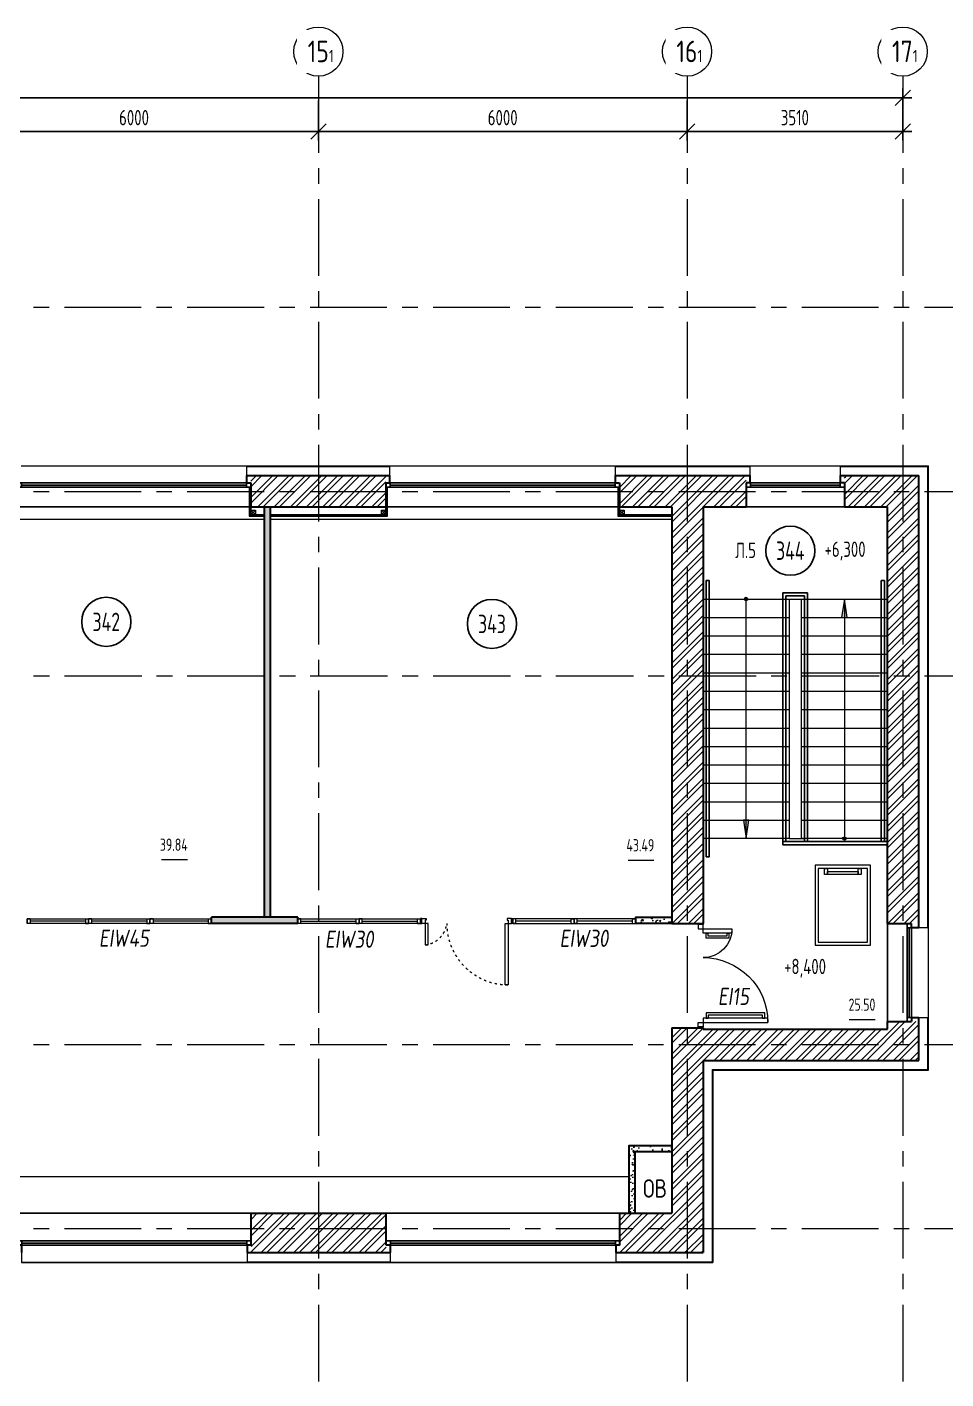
# Model space of a CAD drawing. Header units: millimetres. Extents: x -360149 to 682031, y -35655 to 209517.
# Drawn here: x 100901 to 115856, y 113154 to 135163 of the extents above; entities that cross this region are included whole.
import ezdxf
from ezdxf import colors
from ezdxf.entities.mleader import LeaderData, LeaderLine
from ezdxf.enums import TextEntityAlignment as Align
from ezdxf.math import Vec2, Vec3

# ---------------------------------------------------------------- set-up
doc = ezdxf.new("R2010")
doc.units = ezdxf.units.MM
doc.header["$MEASUREMENT"] = 0
doc.header["$PDMODE"] = 3
doc.header["$PDSIZE"] = -4
for name, pattern in [('ACAD_ISO03W100', [30, 12, -18]), ('CENTER', [2, 1.25, -0.25, 0.25, -0.25]), ('DASHED', [19.05, 12.7, -6.35])]:
    doc.linetypes.add(name, pattern=pattern)
doc.layers.get('0').update_dxf_attribs({"color": 250, "lineweight": 9})
doc.layers.get('Defpoints').update_dxf_attribs({"color": 6})
for name, color, linetype, lineweight in [('_0', 250, 'Continuous', 9), ('АР_Витраж', 4, 'Continuous', 15), ('АР_Двери', 175, 'Continuous', 18), ('АР_Лестницы', 250, 'Continuous', 15), ('АР_Лестницы ограждение', 94, 'Continuous', 25), ('АР_Маркер экспликации', 239, 'Continuous', 13), ('АР_Навесной фасад', 147, 'Continuous', 5), ('АР_Номер помещения', 1, 'Continuous', 25), ('АР_Оси', 195, 'Continuous', 9), ('АР_Оси размеры', 164, 'Continuous', 9), ('АР_Отметки', 250, 'Continuous', 15), ('АР_Перегородки газоблок', 165, 'Continuous', 30), ('АР_Перегородки газоблок_Штрих', 165, 'Continuous', 5), ('АР_Подоконники', 163, 'Continuous', 9), ('АР_Помещения_площадь', 19, 'Continuous', 9), ('АР_стены', 250, 'Continuous', 30), ('АР_Сущ Несущая стена', 216, 'Continuous', 30), ('АР_Штриховка кирпич', 250, 'Continuous', 9), ('Подвал', 250, 'Continuous', 30), ('ТХ_мебель_стац', 250, 'Continuous', 13)]:
    doc.layers.add(name, color=color, linetype=linetype, lineweight=lineweight)
doc.layers.add('АР_новое окно', color=155, linetype='Continuous')
doc.layers.add('АР_Отверстия', color=251, linetype='Continuous')
doc.layers.add('АР_ПБ_Двери', color=7, linetype='Continuous', lineweight=15, true_color=0xdb0000)
doc.styles.add('ICOCPEUR', font='isocpeur.ttf')
doc.styles.add('ISOCPEUR', font='isocpeur.ttf', dxfattribs={"width": 0.7})
doc.styles.get("Standard").update_dxf_attribs({"font": 'isocpeur.ttf', "width": 0.7})
doc.styles.add('Архитект', font='isocpeur.ttf', dxfattribs={"width": 0.8, "oblique": 8})
doc.styles.add('ГОСТ 2.304', font='isocpeur.ttf', dxfattribs={"width": 0.7})
doc.dimstyles.new('СПДС', dxfattribs={"dimscale": 100, "dimtxt": 2.5, "dimasz": 2.5, "dimexe": 1.5, "dimexo": 0, "dimgap": 1, "dimtad": 1, "dimdec": 0, "dimrnd": 1, "dimtxsty": 'ГОСТ 2.304', "dimblk": 'OBLIQUE', "dimcen": 2.5, "dimdle": 1.5, "dimadec": 0, "dimazin": 2, "dimtfac": 0.75, "dimtdec": 0, "dimtmove": 1, "dimatfit": 3, "dimfxl": 1, "dimtolj": 1, "dimarcsym": 1})
pattern_1 = [(45, (-893737.25, 164426.86), (-132.58252, 132.58252), []), (45, (-893648.86, 164426.86), (-132.58252, 132.58252), [])]
pattern_2 = [(50, (0, 0), (215.17805, -18.82564), [22.5, -247.5]), (355, (0, 0), (-41.6254, 225.65764), [18, -198]), (100.45144, (17.93, -1.57), (173.55265, 206.832), [19.12206, -210.34263]), (46.1842, (0, 60), (320.1724, -49.6558), [33.75, -371.25]), (96.63564, (26.68, 55.86), (280.3986, 292.2356), [28.6831, -315.5141]), (351.18416, (0, 60), (280.3986, 292.2356), [27, -297]), (21, (30, 45), (179.07212, -120.78567), [22.5, -247.5]), (326, (30, 45), (72.9946, 217.545), [18, -198]), (71.45144, (44.92, 34.93), (252.06671, 96.75935), [19.12206, -210.34263]), (37.5, (0, 0), (3.647957, 99.868156), [0, -195.6, 0, -201, 0, -198.75]), (7.5, (0, 0), (78.92086, 118.323514), [0, -114.6, 0, -191.1, 0, -75.75]), (327.5, (-66.9, 0), (160.14673, -6.76646), [0, -75, 0, -234, 0, -310.5]), (317.5, (-96.9, 0), (174.95585, 30.0315), [0, -97.5, 0, -155.4, 0, -220.5])]

# ---------------------------------------------------------------- blocks, each defined once
blk = doc.blocks.new('*U153')
at = {"layer": 'АР_новое окно', "lineweight": 20}
for p, q in [((0, 3800), (-70, 3800)), ((0, 0), (-70, 0))]:
    blk.add_line(p, q, dxfattribs=at)
at = {"layer": 'АР_новое окно'}
for p, q in [((-70, 3800), (-70, 0)), ((-70, 0), (-70, 3800)), ((0, 3800), (0, 0)), ((0, 3730), (-70, 3730)), ((-35, 3730), (-35, 70)), ((0, 70), (-70, 70))]:
    blk.add_line(p, q, dxfattribs=at)
blk = doc.blocks.new('*U155')
at = {"layer": 'АР_новое окно', "lineweight": 20}
for p, q in [((0, 1600), (-70, 1600)), ((0, 0), (-70, 0))]:
    blk.add_line(p, q, dxfattribs=at)
at = {"layer": 'АР_новое окно'}
for p, q in [((-70, 1600), (-70, 0)), ((-70, 0), (-70, 1600)), ((0, 1600), (0, 0)), ((0, 1530), (-70, 1530)), ((-35, 1530), (-35, 70)), ((0, 70), (-70, 70))]:
    blk.add_line(p, q, dxfattribs=at)
blk = doc.blocks.new('блок новое окно')
at = {"layer": 'АР_Навесной фасад', "ltscale": 100}
for points in [[(65, -640), (65, -800)], [(3735, -640), (3735, -800)]]:
    blk.add_lwpolyline(points, dxfattribs=at)
at = {"layer": 'АР_новое окно', "ltscale": 100}
for p, q in [((3800, 0), (0, 0)), ((3735, -521), (0, -521))]:
    blk.add_line(p, q, dxfattribs=at)
blk.add_lwpolyline([(65, -800), (3735, -800)], dxfattribs=at)
at = {"layer": 'АР_Сущ Несущая стена', "ltscale": 100}
for p, q in [((0, -521), (0, 0)), ((3800, -521), (3800, 0)), ((65, -521), (0, -521)), ((65, -521), (65, -640)), ((3800, -521), (3735, -521)), ((3735, -521), (3735, -640))]:
    blk.add_line(p, q, dxfattribs=at)
at = {"layer": 'АР_новое окно', "ltscale": 100, "xscale": -1, "rotation": 90}
blk.add_blockref('*U153', (3800, -521), dxfattribs=at)
blk = doc.blocks.new('_Oblique')
at = {"color": 0, "linetype": 'ByBlock', "lineweight": -2}
blk.add_line((-0.5, -0.5), (0.5, 0.5), dxfattribs=at)
blk = doc.blocks.new('*D529')
at = {"layer": 'Defpoints', "color": 0, "ltscale": 100, "transparency": 16777216}
for p in [(99642, 134036), (105642, 133965), (105642, 133464)]:
    blk.add_point(p, dxfattribs=at)
at = {"layer": 'АР_Оси размеры', "color": 0, "lineweight": -2, "ltscale": 100, "transparency": 16777216}
for p, q in [((99642, 134036), (99642, 133314)), ((105642, 133965), (105642, 133314)), ((99492, 133464), (105792, 133464))]:
    blk.add_line(p, q, dxfattribs=at)
at = {"layer": 'АР_Оси размеры', "color": 0, "lineweight": -2, "ltscale": 100, "transparency": 16777216, "xscale": 250, "yscale": 250, "zscale": 250, "rotation": 180}
blk.add_blockref('_Oblique', (99642, 133464), dxfattribs=at)
at = {"layer": 'АР_Оси размеры', "color": 0, "lineweight": -2, "ltscale": 100, "transparency": 16777216, "xscale": 250, "yscale": 250, "zscale": 250}
blk.add_blockref('_Oblique', (105642, 133464), dxfattribs=at)
at = {"layer": 'АР_Оси размеры', "color": 0, "ltscale": 100, "transparency": 16777216, "insert": (102642, 133688), "char_height": 250, "attachment_point": 5, "style": 'ГОСТ 2.304'}
blk.add_mtext('\\A1;6000', dxfattribs=at)
blk = doc.blocks.new('*D530')
at = {"layer": 'Defpoints', "color": 0, "ltscale": 100, "transparency": 16777216}
for p in [(105642, 133965), (111642, 133965), (111642, 133464)]:
    blk.add_point(p, dxfattribs=at)
at = {"layer": 'АР_Оси размеры', "color": 0, "lineweight": -2, "ltscale": 100, "transparency": 16777216}
for p, q in [((105642, 133965), (105642, 133314)), ((111642, 133965), (111642, 133314)), ((105492, 133464), (111792, 133464))]:
    blk.add_line(p, q, dxfattribs=at)
at = {"layer": 'АР_Оси размеры', "color": 0, "lineweight": -2, "ltscale": 100, "transparency": 16777216, "xscale": 250, "yscale": 250, "zscale": 250, "rotation": 180}
blk.add_blockref('_Oblique', (105642, 133464), dxfattribs=at)
at = {"layer": 'АР_Оси размеры', "color": 0, "lineweight": -2, "ltscale": 100, "transparency": 16777216, "xscale": 250, "yscale": 250, "zscale": 250}
blk.add_blockref('_Oblique', (111642, 133464), dxfattribs=at)
at = {"layer": 'АР_Оси размеры', "color": 0, "ltscale": 100, "transparency": 16777216, "insert": (108642, 133688), "char_height": 250, "attachment_point": 5, "style": 'ГОСТ 2.304'}
blk.add_mtext('\\A1;6000', dxfattribs=at)
blk = doc.blocks.new('*D531')
at = {"layer": 'Defpoints', "color": 0, "ltscale": 100, "transparency": 16777216}
for p in [(111642, 133965), (115152, 134002), (115152, 133464)]:
    blk.add_point(p, dxfattribs=at)
at = {"layer": 'АР_Оси размеры', "color": 0, "lineweight": -2, "ltscale": 100, "transparency": 16777216}
for p, q in [((111642, 133965), (111642, 133314)), ((115152, 134002), (115152, 133314)), ((111492, 133464), (115302, 133464))]:
    blk.add_line(p, q, dxfattribs=at)
at = {"layer": 'АР_Оси размеры', "color": 0, "lineweight": -2, "ltscale": 100, "transparency": 16777216, "xscale": 250, "yscale": 250, "zscale": 250, "rotation": 180}
blk.add_blockref('_Oblique', (111642, 133464), dxfattribs=at)
at = {"layer": 'АР_Оси размеры', "color": 0, "lineweight": -2, "ltscale": 100, "transparency": 16777216, "xscale": 250, "yscale": 250, "zscale": 250}
blk.add_blockref('_Oblique', (115152, 133464), dxfattribs=at)
at = {"layer": 'АР_Оси размеры', "color": 0, "ltscale": 100, "transparency": 16777216, "insert": (113397, 133688), "char_height": 250, "attachment_point": 5, "style": 'ГОСТ 2.304'}
blk.add_mtext('\\A1;3510', dxfattribs=at)
blk = doc.blocks.new('*D533')
at = {"layer": 'Defpoints', "color": 0, "lineweight": 30, "ltscale": 100, "transparency": 16777216}
for p in [(51642, 134013), (115152, 134013), (115152, 134013)]:
    blk.add_point(p, dxfattribs=at)
at = {"layer": 'АР_Оси размеры', "color": 0, "lineweight": -2, "ltscale": 100, "transparency": 16777216}
for p, q in [((51642, 134013), (51642, 134163)), ((115152, 134013), (115152, 134163)), ((51492, 134013), (115302, 134013))]:
    blk.add_line(p, q, dxfattribs=at)
at = {"layer": 'АР_Оси размеры', "color": 0, "lineweight": -2, "ltscale": 100, "transparency": 16777216, "xscale": 250, "yscale": 250, "zscale": 250, "rotation": 180}
blk.add_blockref('_Oblique', (51642, 134013), dxfattribs=at)
at = {"layer": 'АР_Оси размеры', "color": 0, "lineweight": -2, "ltscale": 100, "transparency": 16777216, "xscale": 250, "yscale": 250, "zscale": 250}
blk.add_blockref('_Oblique', (115152, 134013), dxfattribs=at)
at = {"layer": 'АР_Оси размеры', "color": 0, "ltscale": 100, "transparency": 16777216, "insert": (83397, 134238), "char_height": 250, "attachment_point": 5, "style": 'ГОСТ 2.304'}
blk.add_mtext('\\A1;63510', dxfattribs=at)
blk = doc.blocks.new('*U106')
at = {"linetype": 'ByBlock'}
for p, q in [((0, 0), (0, -74)), ((50, 0), (0, 0)), ((0, -74), (0, 0)), ((1000, 0), (0, 0)), ((50, -74), (0, -74)), ((0, -74), (1000, -74)), ((50, 0), (50, -74)), ((950, 0), (50, 0)), ((50, -37), (950, -37)), ((50, -74), (950, -74)), ((950, 0), (1000, 0)), ((950, 0), (950, -74)), ((950, -74), (1000, -74)), ((1000, 0), (1000, -74)), ((1000, -74), (1000, 0))]:
    blk.add_line(p, q, dxfattribs=at)
blk = doc.blocks.new('*U211')
at = {"layer": 'АР_Номер помещения', "color": 7}
blk.add_circle((-20696, 879), 400, dxfattribs=at)
at = {"layer": 'АР_Помещения_площадь', "color": 7}
blk.add_line((-19375, -2995), (-19797, -2995), dxfattribs=at)
at = {"color": 7, "style": 'ISOCPEUR', "width": 0.7, "flags": 1}
blk.add_attdef('КАТЕГОРИЯ', (-499, -2092), '', height=250, dxfattribs=at)
at = {"layer": 'АР_Номер помещения', "color": 7, "style": 'ISOCPEUR', "width": 0.7}
blk.add_attdef('НОМЕР_ПОМЕЩЕНИЯ', text='', height=300, dxfattribs=at).set_placement((-20696, 879), align=Align.MIDDLE_CENTER)
at = {"layer": 'АР_Помещения_площадь', "color": 7, "lineweight": 30, "width": 0.7, "flags": 104}
blk.add_attdef('ИМЯ_ПОМЕЩЕНИЯ', text='', height=100, dxfattribs=at).set_placement((158, 1217), align=Align.MIDDLE_CENTER)
at = {"layer": 'АР_Помещения_площадь', "color": 7, "style": 'ISOCPEUR', "width": 0.7}
blk.add_attdef('ПЛОЩАДЬ_ПОМЕЩЕНИЯ', text='', height=200, dxfattribs=at).set_placement((-19370, -2749), align=Align.MIDDLE_RIGHT)
blk = doc.blocks.new('*U212')
at = {"layer": 'АР_Номер помещения', "color": 7}
blk.add_circle((-19382, 846), 400, dxfattribs=at)
at = {"layer": 'АР_Помещения_площадь', "color": 7}
blk.add_line((-16745, -3004), (-17167, -3004), dxfattribs=at)
at = {"color": 7, "style": 'ISOCPEUR', "width": 0.7, "flags": 1}
blk.add_attdef('КАТЕГОРИЯ', (-499, -2092), '', height=250, dxfattribs=at)
at = {"layer": 'АР_Номер помещения', "color": 7, "style": 'ISOCPEUR', "width": 0.7}
blk.add_attdef('НОМЕР_ПОМЕЩЕНИЯ', text='', height=300, dxfattribs=at).set_placement((-19382, 846), align=Align.MIDDLE_CENTER)
at = {"layer": 'АР_Помещения_площадь', "color": 7, "lineweight": 30, "width": 0.7, "flags": 104}
blk.add_attdef('ИМЯ_ПОМЕЩЕНИЯ', text='', height=100, dxfattribs=at).set_placement((158, 1217), align=Align.MIDDLE_CENTER)
at = {"layer": 'АР_Помещения_площадь', "color": 7, "style": 'ISOCPEUR', "width": 0.7}
blk.add_attdef('ПЛОЩАДЬ_ПОМЕЩЕНИЯ', text='', height=200, dxfattribs=at).set_placement((-16740, -2757), align=Align.MIDDLE_RIGHT)
blk = doc.blocks.new('*U213')
at = {"layer": 'АР_Номер помещения', "color": 7}
blk.add_circle((-16286, 2760), 400, dxfattribs=at)
at = {"layer": 'АР_Помещения_площадь', "color": 7}
blk.add_line((-14907, -4877), (-15329, -4877), dxfattribs=at)
at = {"color": 7, "style": 'ISOCPEUR', "width": 0.7, "flags": 1}
blk.add_attdef('КАТЕГОРИЯ', (-499, -2092), '', height=250, dxfattribs=at)
at = {"layer": 'АР_Номер помещения', "color": 7, "style": 'ISOCPEUR', "width": 0.7}
blk.add_attdef('НОМЕР_ПОМЕЩЕНИЯ', text='', height=300, dxfattribs=at).set_placement((-16286, 2760), align=Align.MIDDLE_CENTER)
at = {"layer": 'АР_Помещения_площадь', "color": 7, "lineweight": 30, "width": 0.7, "flags": 104}
blk.add_attdef('ИМЯ_ПОМЕЩЕНИЯ', text='', height=100, dxfattribs=at).set_placement((158, 1217), align=Align.MIDDLE_CENTER)
at = {"layer": 'АР_Помещения_площадь', "color": 7, "style": 'ISOCPEUR', "width": 0.7}
blk.add_attdef('ПЛОЩАДЬ_ПОМЕЩЕНИЯ', text='', height=200, dxfattribs=at).set_placement((-14902, -4630), align=Align.MIDDLE_RIGHT)
blk = doc.blocks.new('Полуторная_на лестницу')
for points in [[(75, 80), (75, 1080), (125, 1080), (125, 80)], [(1375, 430), (1375, 80), (1425, 80), (1425, 430)]]:
    blk.add_lwpolyline(points, close=True)
for points in [[(0, 0), (0, 80), (20, 80), (20, 0), (0, 0)], [(20, 80), (20, 0), (90, 0), (90, 30), (75, 30), (75, 80), (20, 80)], [(1480, 80), (1480, 0), (1410, 0), (1410, 30), (1425, 30), (1425, 80), (1480, 80)], [(1500, 0), (1500, 80), (1480, 80), (1480, 0), (1500, 0)]]:
    blk.add_lwpolyline(points)
at = {"linetype": 'ACAD_ISO03W100', "ltscale": 3}
for centre, radius, start, end in [((75, 80), 1000, 0, 90), ((1465, 40), 392, 95.9075, 174.0925)]:
    blk.add_arc(centre, radius, start, end, dxfattribs=at)
blk = doc.blocks.new('*U109')
at = {"linetype": 'ByBlock'}
for p, q in [((0, 0), (0, -74)), ((50, 0), (0, 0)), ((0, -74), (0, 0)), ((1000, 0), (0, 0)), ((50, -74), (0, -74)), ((0, -74), (1000, -74)), ((50, 0), (50, -74)), ((950, 0), (50, 0)), ((50, -37), (950, -37)), ((50, -74), (950, -74)), ((950, 0), (1000, 0)), ((950, 0), (950, -74)), ((950, -74), (1000, -74)), ((1000, 0), (1000, -74)), ((1000, -74), (1000, 0))]:
    blk.add_line(p, q, dxfattribs=at)
blk = doc.blocks.new('1700-2')
for points in [[(80, 1600), (0, 1600), (0, 1583), (80, 1583), (80, 1600)], [(0, 1583), (80, 1583), (80, 1513), (50, 1513), (50, 1513), (0, 1513), (0, 1583)], [(-386, 1443), (-421, 1443), (-421, 1358), (-50, 1358), (-50, 1443), (-85, 1443)], [(-386, 1443), (-386, 1393), (-85, 1393), (-85, 1443)], [(-970, 57), (-1005, 57), (-1005, 142), (-50, 142), (-50, 57), (-85, 57)], [(-970, 57), (-970, 107), (-85, 107), (-85, 57)], [(0, -83), (80, -83), (80, -13), (50, -13), (50, -13), (0, -13), (0, -83)], [(80, -100), (0, -100), (0, -83), (80, -83), (80, -100)]]:
    blk.add_lwpolyline(points)
for points in [[(-471, 1443), (0, 1443), (0, 1513), (-471, 1513)], [(0, -13), (-1055, -13), (-1055, 57), (0, 57)]]:
    blk.add_lwpolyline(points, close=True)
for centre, radius, start, end in [((0, 1513), 471, 180, 270), ((0, -13), 1055, 90, 180)]:
    blk.add_arc(centre, radius, start, end)
blk = doc.blocks.new('A$Ce02d65bd')
at = {"ltscale": 100}
for points in [[(0, 0), (0, 75), (75, 75), (75, 0), (0, 0)], [(0, 0), (75, 75)], [(0, 75), (75, 0)]]:
    blk.add_lwpolyline(points, dxfattribs=at)
blk = doc.blocks.new('_DotSmall')
at = {"color": 0, "linetype": 'ByBlock', "const_width": 0.5}
blk.add_lwpolyline([(-0.0625, 0, 1), (0.0625, 0, 1)], format="xyb", close=True, dxfattribs=at)
blk = doc.blocks.new('*U22')
h = blk.add_hatch(color=256)
h.dxf.hatch_style = 1
edge = h.paths.add_edge_path()
edge.add_arc((0, 0), 27.6, 359.64, 719.64)
h = blk.add_hatch(color=256)
h.dxf.hatch_style = 1
h.paths.add_polyline_path([(3600, -44), (3600, 44), (3900, 0)])
blk.add_line((3900, 0), (0, 0))
blk.add_lwpolyline([(3600, 44), (3600, -44), (3900, 0), (3600, 44)])
blk.add_circle((0, 0), 27.6)

msp = doc.modelspace()

# ---------------------------------------------------------------- hatches: boundary and pattern name
at = {"layer": 'АР_Перегородки газоблок_Штрих', "ltscale": 100}
h = msp.add_hatch(dxfattribs=at)
h.set_pattern_fill('AR-CONC', color=256, scale=30)
h.set_pattern_definition(pattern_2)
h.paths.add_polyline_path([(104863.04, 127350.68), (104762.96, 127350.68), (104763.12, 121915.59), (104763.04, 121915.6), (104763.04, 120670.77), (103901.17, 120670.71), (103901.17, 120570.77), (105306.34, 120570.66), (105306.34, 120670.7), (104863.04, 120670.76)])
h = msp.add_hatch(dxfattribs=at)
h.set_pattern_fill('AR-CONC', color=256, scale=30)
h.set_pattern_definition(pattern_2)
h.paths.add_polyline_path([(110806.34, 120670.7), (111392.4, 120670.7), (111392.4, 120570.68), (110806.34, 120570.68)])
h = msp.add_hatch(dxfattribs=at)
h.set_pattern_fill('AR-CONC', color=256, scale=30)
h.set_pattern_definition(pattern_2)
h.paths.add_polyline_path([(110692.91, 115850.68), (110792.91, 115850.68), (110792.91, 116849.25), (111392.4, 116849.25), (111392.4, 116949.25), (110692.91, 116949.25)])
at = {"layer": 'АР_Штриховка кирпич', "ltscale": 100}
h = msp.add_hatch(dxfattribs=at)
h.set_pattern_fill('ANSI32', color=256, scale=500)
h.set_pattern_definition(pattern_1)
h.paths.add_polyline_path([(106742.4, 127860.68), (104542.4, 127860.68), (104542.4, 127350.68), (106742.4, 127350.68)])
h = msp.add_hatch(dxfattribs=at)
h.set_pattern_fill('ANSI32', color=256, scale=500)
h.set_pattern_definition(pattern_1)
h.paths.add_polyline_path([(112602.4, 127860.68), (110542.4, 127860.68), (110542.4, 127350.68), (111392.4, 127350.68), (111392.4, 120570.68), (111902.4, 120570.68), (111902.4, 127350.17), (112602.4, 127350.68)])
h = msp.add_hatch(dxfattribs=at)
h.set_pattern_fill('ANSI32', color=256, scale=500)
h.set_pattern_definition([(45, (-890227.25, 164426.86), (-132.58252, 132.58252), []), (45, (-890138.86, 164426.86), (-132.58252, 132.58252), [])])
h.paths.add_polyline_path([(115412.4, 127860.68), (114202.4, 127860.68), (114202.4, 127350.68), (114902.4, 127350.68), (114902.4, 120570.68), (115412.4, 120570.68), (115412.4, 127350.17)])
h = msp.add_hatch(dxfattribs=at)
h.set_pattern_fill('ANSI32', color=256, scale=500)
h.set_pattern_definition(pattern_1)
h.paths.add_polyline_path([(111902.4, 118340.68), (115412.4, 118340.68), (115412.4, 118970.68), (114902.4, 118970.68), (114902.4, 118850.68), (111902.4, 118850.68), (111902.4, 118870.68), (111392.4, 118870.68), (111392.4, 115850.68), (110547.4, 115850.68), (110547.4, 115210.68), (111902.4, 115210.68)])
h = msp.add_hatch(dxfattribs=at)
h.set_pattern_fill('ANSI32', color=256, scale=500)
h.set_pattern_definition(pattern_1)
h.paths.add_polyline_path([(106747.4, 115850.68), (104547.4, 115850.68), (104547.4, 115210.68), (106747.4, 115210.68)])

# ---------------------------------------------------------------- linework, layer by layer
for points in [[(104517.4, 127671.77), (104517.4, 127199.95), (104763.04, 127199.95)], [(104529.9, 127671.77), (104529.9, 127212.45), (104763.04, 127212.45)], [(104542.4, 127741.77), (104542.4, 127224.95), (104763.04, 127224.95)], [(104863.04, 127212.45), (106754.9, 127212.45), (106754.9, 127671.77)], [(104863.04, 127199.95), (106767.4, 127199.95), (106767.4, 127671.77)], [(110517.4, 127671.77), (110517.4, 127199.95), (111392.4, 127199.95)], [(110529.9, 127671.77), (110529.9, 127212.45), (111392.4, 127212.45)], [(110542.4, 127741.77), (110542.4, 127224.95), (111392.4, 127224.95)], [(104863.04, 127224.95), (106742.4, 127224.95), (106742.4, 127602.8)]]:
    msp.add_lwpolyline(points)
at = {"layer": 'АР_Двери', "ltscale": 75}
for points in [[(114627.9, 120216.18), (114627.9, 121516.18), (113727.9, 121516.18), (113727.9, 120216.18)], [(114577.9, 120266.18), (114577.9, 121466.18), (113777.9, 121466.18), (113777.9, 120266.18)], [(114577.9, 120266.18), (114577.9, 121466.18), (113777.9, 121466.18), (113777.9, 120266.18)]]:
    msp.add_lwpolyline(points, close=True, dxfattribs=at)
at = {"layer": 'АР_Лестницы', "color": 18, "ltscale": 100, "true_color": 0x000000}
for p, q in [((111902.4, 125851.36), (114899.45, 125851.36)), ((111902.4, 125551.36), (113302.4, 125551.36)), ((113502.4, 125551.36), (114902.4, 125551.36)), ((111902.4, 125251.36), (113302.4, 125251.36)), ((113502.4, 125251.36), (114902.4, 125251.36)), ((111902.4, 124951.36), (113302.4, 124951.36)), ((113502.4, 124951.36), (114902.4, 124951.36)), ((111902.4, 124651.36), (113302.4, 124651.36)), ((113502.4, 124651.36), (114902.4, 124651.36)), ((111902.4, 124351.36), (113302.4, 124351.36)), ((113502.4, 124351.36), (114902.4, 124351.36)), ((111902.4, 124051.36), (113302.4, 124051.36)), ((113502.4, 124051.36), (114902.4, 124051.36)), ((111902.4, 123751.36), (113302.4, 123751.36)), ((113502.4, 123751.36), (114902.4, 123751.36)), ((111902.4, 123451.36), (113302.4, 123451.36)), ((113502.4, 123451.36), (114902.4, 123451.36)), ((111902.4, 123151.36), (113302.4, 123151.36)), ((113502.4, 123151.36), (114902.4, 123151.36)), ((111902.4, 122851.36), (113302.4, 122851.36)), ((113502.4, 122851.36), (114902.4, 122851.36)), ((111902.4, 122551.36), (113302.4, 122551.36)), ((113502.4, 122551.36), (114902.4, 122551.36)), ((111902.4, 122251.36), (113302.4, 122251.36)), ((113502.4, 122251.36), (114902.4, 122251.36))]:
    msp.add_line(p, q, dxfattribs=at)
at = {"layer": 'АР_Лестницы', "ltscale": 100}
for points in [[(111902.4, 125851.36), (113302.4, 125851.36), (113302.4, 121951.36), (111902.4, 121951.36)], [(113504.45, 125851.36), (114899.45, 125851.36), (114899.45, 121951.36), (113504.45, 121951.36)]]:
    msp.add_lwpolyline(points, close=True, dxfattribs=at)
at = {"layer": 'АР_Лестницы', "ltscale": 75}
for points in [[(113928.57, 121366.01), (113877.77, 121366.01), (113877.77, 121466.18), (113928.57, 121466.18)], [(113928.57, 121366.01), (113877.77, 121366.01), (113877.77, 121466.18), (113928.57, 121466.18)], [(114427.1, 121366.01), (113928.57, 121366.01), (113928.57, 121416.81), (114427.1, 121416.81)], [(114427.1, 121366.01), (113928.57, 121366.01), (113928.57, 121416.81), (114427.1, 121416.81)], [(114477.9, 121366.01), (114427.1, 121366.01), (114427.1, 121466.18), (114477.9, 121466.18)], [(114477.9, 121366.01), (114427.1, 121366.01), (114427.1, 121466.18), (114477.9, 121466.18)]]:
    msp.add_lwpolyline(points, close=True, dxfattribs=at)
at = {"layer": 'АР_Лестницы ограждение', "color": 18, "ltscale": 100, "true_color": 0x000000}
for p, q in [((113552.4, 121901.06), (113552.4, 125901.66)), ((113602.4, 125951.66), (113602.4, 121901.06)), ((113200.62, 121851.49), (113200.62, 121956.21)), ((113250.61, 121901.06), (113250.61, 121955.78)), ((113552.4, 121951.36), (113552.4, 121901.06)), ((114902.4, 121901.06), (113200.62, 121901.06)), ((114902.4, 121851.06), (113200.62, 121851.49))]:
    msp.add_line(p, q, dxfattribs=at)
for points in [[(111952.3, 121652.2), (112002.3, 121652.2), (112002.3, 126151.36), (111952.3, 126151.36)], [(114803.73, 121901.06), (114853.73, 121901.06), (114853.73, 126151.36), (114803.73, 126151.36)]]:
    msp.add_lwpolyline(points, close=True, dxfattribs=at)
for points in [[(113200.61, 125951.66), (113200.61, 121955.78)], [(113602.4, 125851.36), (113602.4, 125951.66), (113200.61, 125951.66), (113200.61, 125846.94)], [(113250.61, 121955.78), (113250.61, 125901.66)], [(113552.4, 125851.36), (113552.4, 125901.66), (113250.61, 125901.66), (113250.61, 125846.94)]]:
    msp.add_lwpolyline(points, dxfattribs=at)
at = {"layer": 'АР_Навесной фасад', "ltscale": 100}
for p, q in [((104477.4, 128020.68), (106807.4, 128020.68)), ((104477.4, 128010.68), (106807.4, 128010.68)), ((110477.4, 128020.68), (115572.4, 128020.68)), ((110477.4, 128010.68), (112667.4, 128010.68)), ((114137.4, 128010.68), (115562.4, 128010.68)), ((115562.4, 120505.68), (115562.4, 128010.68)), ((115572.4, 120505.68), (115572.4, 128020.68)), ((115562.4, 118190.68), (115562.4, 119035.68)), ((115572.4, 118180.68), (115572.4, 119035.68)), ((112052.4, 118190.68), (115562.4, 118190.68)), ((112052.4, 118190.68), (112052.4, 115060.68)), ((112062.4, 118180.68), (115572.4, 118180.68)), ((112062.4, 118180.68), (112062.4, 115050.68)), ((104482.4, 115060.68), (106812.4, 115060.68)), ((104482.4, 115050.68), (106812.4, 115050.68)), ((110482.4, 115060.68), (112052.4, 115060.68)), ((110482.4, 115050.68), (112062.4, 115050.68))]:
    msp.add_line(p, q, dxfattribs=at)
at = {"layer": 'АР_Навесной фасад', "color": 18, "ltscale": 100, "true_color": 0x000000}
for points in [[(100807.4, 128020.68), (104477.4, 128020.68)], [(104477.4, 127860.68), (104477.4, 128020.68)], [(106807.4, 127860.68), (106807.4, 128020.68)], [(106807.4, 128020.68), (110477.4, 128020.68)], [(110477.4, 127860.68), (110477.4, 128020.68)], [(112667.4, 127860.68), (112667.4, 128020.68)], [(114137.4, 127860.68), (114137.4, 128020.68)], [(115412.4, 120505.68), (115572.4, 120505.68)], [(115572.4, 119035.68), (115572.4, 120505.68)], [(115412.4, 119035.68), (115572.4, 119035.68)]]:
    msp.add_lwpolyline(points, dxfattribs=at)
at = {"layer": 'АР_новое окно'}
for p, q in [((100742.4, 127350.68), (104542.4, 127350.68)), ((106742.4, 127350.68), (110542.4, 127350.68)), ((112602.4, 127350.68), (114202.4, 127350.68)), ((114902.4, 118970.68), (114902.4, 120570.68))]:
    msp.add_line(p, q, dxfattribs=at)
at = {"layer": 'АР_Оси', "linetype": 'CENTER', "ltscale": 1000}
for p, q in [((105642.4, 134363.15), (105642.4, 78630.8)), ((111642.4, 134363.15), (111642.4, 78630.8)), ((115152.4, 134363.15), (115152.4, 78630.8)), ((45508.7, 130600.68), (128687.11, 130600.68)), ((45508.7, 127600.68), (128687.11, 127600.68)), ((45508.7, 124600.68), (128687.11, 124600.68)), ((45518.92, 124601.01), (128697.32, 124601.01)), ((45508.7, 118600.68), (128687.11, 118600.68)), ((45508.7, 115600.68), (128687.11, 115600.68))]:
    msp.add_line(p, q, dxfattribs=at)
at = {"layer": 'АР_Оси', "ltscale": 0.5}
for centre in [(105642.4, 134763.15), (111642.4, 134763.15), (115152.4, 134763.15)]:
    msp.add_circle(centre, 400, dxfattribs=at)
at = {"layer": 'АР_Перегородки газоблок', "ltscale": 100}
for p, q in [((104763.04, 120670.73), (104763.04, 127350.68)), ((104863.04, 120670.73), (104863.04, 127350.68)), ((105306.34, 120670.73), (103901.17, 120670.74)), ((105306.34, 120570.66), (105306.34, 120670.73)), ((105306.34, 120570.66), (103901.17, 120570.65))]:
    msp.add_line(p, q, dxfattribs=at)
for points in [[(103901.17, 120570.67), (103901.17, 120670.67)], [(111392.4, 120570.68), (110806.34, 120570.68), (110806.34, 120670.7), (111392.4, 120670.7)], [(111392.4, 116949.25), (110692.91, 116949.25), (110692.91, 115850.68)], [(111392.4, 116849.25), (110792.91, 116849.25), (110792.91, 115850.68)]]:
    msp.add_lwpolyline(points, dxfattribs=at)
at = {"layer": 'АР_Подоконники', "ltscale": 100}
for p, q in [((99702.29, 127150.68), (104743.04, 127150.68)), ((104863.04, 127150.68), (111392.4, 127150.68))]:
    msp.add_line(p, q, dxfattribs=at)
at = {"layer": 'АР_стены', "linetype": 'DASHED', "lineweight": 15, "ltscale": 200}
msp.add_lwpolyline([(114577.9, 120266.18), (114577.9, 121466.18), (113777.9, 121466.18), (113777.9, 120266.18)], close=True, dxfattribs=at)
at = {"layer": 'АР_Сущ Несущая стена', "color": 4, "lineweight": 15, "ltscale": 100}
for p, q in [((100807.4, 127741.77), (104542.4, 127741.77)), ((106807.4, 127741.77), (110477.4, 127741.77)), ((115293.48, 118970.68), (115293.48, 120505.68))]:
    msp.add_line(p, q, dxfattribs=at)
at = {"layer": 'АР_Сущ Несущая стена', "ltscale": 100}
for p, q in [((104477.4, 127860.68), (106807.4, 127860.68)), ((104477.4, 127741.77), (104477.4, 127860.68)), ((104477.4, 127741.77), (104542.4, 127741.77)), ((104542.4, 127741.77), (104542.4, 127350.68)), ((106742.4, 127741.77), (106742.4, 127350.68)), ((106742.4, 127741.77), (106807.4, 127741.77)), ((106807.4, 127741.77), (106807.4, 127860.68)), ((110477.4, 127741.77), (110477.4, 127860.68)), ((110477.4, 127860.68), (112667.4, 127860.68)), ((110477.4, 127741.77), (110542.4, 127741.77)), ((110542.4, 127741.77), (110542.4, 127350.68)), ((112602.4, 127741.77), (112602.4, 127350.68)), ((112667.4, 127741.77), (112602.4, 127741.77)), ((112667.4, 127741.77), (112667.4, 127860.68)), ((114137.4, 127860.68), (115412.4, 127860.68)), ((114137.4, 127741.77), (114137.4, 127860.68)), ((114202.4, 127741.77), (114137.4, 127741.77)), ((114202.4, 127741.77), (114202.4, 127350.68)), ((115412.4, 120505.68), (115412.4, 127860.68)), ((104542.4, 127350.68), (106742.4, 127350.68)), ((110542.4, 127350.68), (111392.4, 127350.68)), ((111392.4, 127350.68), (111392.4, 120570.68)), ((111902.4, 127350.68), (111902.4, 120570.68)), ((111902.4, 127350.68), (112602.4, 127350.68)), ((114202.4, 127350.68), (114902.4, 127350.68)), ((114902.4, 120570.68), (114902.4, 127350.68)), ((111392.4, 120570.68), (111902.4, 120570.68)), ((114902.4, 120570.68), (115293.48, 120570.68)), ((115293.48, 120505.68), (115412.4, 120505.68)), ((111392.4, 118870.68), (111392.4, 115850.68)), ((111392.4, 118870.68), (111902.4, 118870.68)), ((111902.4, 118870.68), (111902.4, 118850.68)), ((114902.4, 118850.68), (114902.4, 118970.68)), ((114902.4, 118970.68), (115293.48, 118970.68)), ((115293.48, 119035.68), (115412.4, 119035.68)), ((115412.4, 118340.68), (115412.4, 119035.68)), ((111902.4, 118850.68), (114902.4, 118850.68)), ((111902.4, 118340.68), (115412.4, 118340.68)), ((111902.4, 118340.68), (111902.4, 115210.68)), ((104547.4, 115850.68), (106747.4, 115850.68)), ((110547.4, 115850.68), (111392.4, 115850.68)), ((104482.4, 115210.68), (106812.4, 115210.68)), ((110482.4, 115210.68), (111902.4, 115210.68))]:
    msp.add_line(p, q, dxfattribs=at)
for points in [[(115293.48, 120505.68), (115293.48, 120570.68)], [(115293.48, 119035.68), (115293.48, 118970.68)]]:
    msp.add_lwpolyline(points, dxfattribs=at)
at = {"layer": 'Подвал', "lineweight": 13, "ltscale": 500}
msp.add_line((113302.4, 121951.36), (113552.4, 121951.36), dxfattribs=at)
at = {"layer": 'ТХ_мебель_стац'}
msp.add_lwpolyline([(81977.4, 116450.68), (110692.91, 116450.68), (110692.91, 115850.68), (81977.4, 115850.68)], close=True, dxfattribs=at)

# ---------------------------------------------------------------- block references
for p in [(100747.4, 115850.68), (106747.4, 115850.68)]:
    msp.add_blockref('блок новое окно', p)
at = {"layer": '_0', "color": 1, "lineweight": -3, "ltscale": 500}
for p in [(104542.4, 127224.95), (106667.4, 127224.95), (110542.4, 127224.95)]:
    msp.add_blockref('A$Ce02d65bd', p, dxfattribs=at)
at = {"layer": 'АР_Витраж', "ltscale": 100, "xscale": -1}
for name, p, rotation in [('*U106', (101901.17, 120644.66), 0.0001519656341564257), ('*U106', (102901.17, 120644.66), 0.0001519656341564257), ('*U106', (103901.17, 120644.67), 0.0001519656341564257), ('*U109', (105306.34, 120570.66), 180.0001519656341), ('*U109', (106306.34, 120570.7), 180.0001519656341)]:
    msp.add_blockref(name, p, dxfattribs=dict(at, rotation=rotation))
at = {"layer": 'АР_Витраж', "ltscale": 100, "rotation": 179.9998480343659}
for p in [(109806.34, 120570.7), (110806.34, 120570.66)]:
    msp.add_blockref('*U109', p, dxfattribs=at)
at = {"layer": 'АР_Двери', "rotation": 180}
msp.add_blockref('Полуторная_на лестницу', (108806.34, 120650.8), dxfattribs=at)
at = {"layer": 'АР_Двери', "lineweight": 30, "ltscale": 100, "xscale": -1}
msp.add_blockref('1700-2', (111902.4, 118970.68), dxfattribs=at)
at = {"layer": 'АР_Лестницы', "ltscale": 75}
for p, rotation in [((112602.4, 125851.36), 269.9999999999999), ((114202.4, 121951.36), 89.99999999999993)]:
    msp.add_blockref('*U22', p, dxfattribs=dict(at, rotation=rotation))
at = {"layer": 'АР_Маркер экспликации', "color": 7}
ref = msp.add_blockref('*U213', (129609.12, 123877.52), dxfattribs=at)
ref.add_attrib('НОМЕР_ПОМЕЩЕНИЯ', '344', dxfattribs={"layer": 'АР_Номер помещения', "color": 7, "height": 300, "style": 'ISOCPEUR', "width": 0.7}).set_placement((113322.64, 126637.87), align=Align.MIDDLE_CENTER)
ref.add_attrib('ПЛОЩАДЬ_ПОМЕЩЕНИЯ', '25.50', dxfattribs={"layer": 'АР_Помещения_площадь', "color": 7, "height": 200, "style": 'ISOCPEUR', "width": 0.7}).set_placement((114707.39, 119247.51), align=Align.MIDDLE_RIGHT)
ref = msp.add_blockref('*U211', (122886.24, 124599.92), dxfattribs=at)
ref.add_attrib('НОМЕР_ПОМЕЩЕНИЯ', '342', dxfattribs={"layer": 'АР_Номер помещения', "color": 7, "height": 300, "style": 'ISOCPEUR', "width": 0.7}).set_placement((102190.49, 125478.66), align=Align.MIDDLE_CENTER)
ref.add_attrib('ПЛОЩАДЬ_ПОМЕЩЕНИЯ', '39.84', dxfattribs={"layer": 'АР_Помещения_площадь', "color": 7, "height": 200, "style": 'ISOCPEUR', "width": 0.7}).set_placement((103516.32, 121851.34), align=Align.MIDDLE_RIGHT)
ref = msp.add_blockref('*U212', (127849.16, 124599.92), dxfattribs=at)
ref.add_attrib('НОМЕР_ПОМЕЩЕНИЯ', '343', dxfattribs={"layer": 'АР_Номер помещения', "color": 7, "height": 300, "style": 'ISOCPEUR', "width": 0.7}).set_placement((108467.5, 125445.5), align=Align.MIDDLE_CENTER)
ref.add_attrib('ПЛОЩАДЬ_ПОМЕЩЕНИЯ', '43.49', dxfattribs={"layer": 'АР_Помещения_площадь', "color": 7, "height": 200, "style": 'ISOCPEUR', "width": 0.7}).set_placement((111109.14, 121842.9), align=Align.MIDDLE_RIGHT)
at = {"layer": 'АР_новое окно', "xscale": -1}
for name, p, rotation in [('*U153', (104542.4, 127671.77), 90), ('*U153', (110542.4, 127671.77), 90), ('*U155', (114202.4, 127671.77), 90), ('*U155', (115293.48, 120570.68), 180)]:
    msp.add_blockref(name, p, dxfattribs=dict(at, rotation=rotation))

# ---------------------------------------------------------------- texts
at = {"layer": 'АР_Отверстия', "ltscale": 100, "insert": (111119.9, 116254.66), "char_height": 300, "attachment_point": 5, "line_spacing_factor": 0.7, "style": 'ICOCPEUR'}
msp.add_mtext('\\A1;{\\W0.8;ОВ}', dxfattribs=at)
at = {"layer": 'АР_ПБ_Двери', "lineweight": 35, "style": 'Архитект', "oblique": 8, "width": 0.8}
for s, p in [('EIW45', (102070.98, 120189.21)), ('EIW30', (105749.02, 120172.59)), ('EIW30', (109568.52, 120187.09)), ('EI15', (112144.72, 119241.24))]:
    msp.add_text(s, height=280, dxfattribs=at).set_placement(p)

# ---------------------------------------------------------------- dimensions: what is measured, and where the dimension line sits
at = {"layer": 'АР_Оси размеры', "ltscale": 100}
for base, p1, p2, picture, middle in [((105642.4, 133463.5), (99642.4, 134036.16), (105642.4, 133965.48), '*D529', (102642.4, 133688.5)), ((111642.4, 133463.5), (105642.4, 133965.48), (111642.4, 133964.69), '*D530', (108642.4, 133688.5)), ((115152.4, 133463.5), (111642.4, 133964.69), (115152.4, 134001.69), '*D531', (113397.4, 133688.5))]:
    dim = msp.add_linear_dim(base=base, p1=p1, p2=p2, dimstyle='СПДС', dxfattribs=at)
    dim.commit()
    dim.dimension.update_dxf_attribs({"geometry": picture, "text_midpoint": middle})

# ---------------------------------------------------------------- leaders
at = {"layer": 'АР_Отметки'}
ml = msp.add_multileader_mtext('Standard', dxfattribs=at)
ml.set_content('Л.4', color=256, style='ISOCPEUR')
ml.set_leader_properties(color=256, linetype='Continuous', lineweight=-1)
ml.set_arrow_properties(name='DOTSMALL')
ml.build(insert=Vec2(0, 0))
ml.multileader.update_dxf_attribs({"has_text_frame": 1, "text_left_attachment_type": 4, "text_right_attachment_type": 4, "dogleg_length": 100, "arrow_head_size": 180})
ctx = ml.context
ctx.base_point, ctx.char_height, ctx.arrow_head_size, ctx.landing_gap_size, ctx.plane_origin = Vec3(492034.94, 129862.56), 250, 180, 50, Vec3(520155.38, 117704.9)
ctx.left_attachment, ctx.right_attachment = 4, 4
notes = []
notes.append((ctx, [(0, (0, 0, 0), (0, 0), (1, 0), 1, [])]))
ctx.mtext.insert, ctx.mtext.width, ctx.mtext.line_spacing_style, ctx.mtext.flow_direction = Vec3(492084.94, 130195.89), 852.697, 2, 5
ml = msp.add_multileader_mtext('Standard', dxfattribs=at)
ml.set_content('Л.4', color=256, style='ISOCPEUR')
ml.set_leader_properties(color=256, linetype='Continuous', lineweight=-1)
ml.set_arrow_properties(name='DOTSMALL')
ml.build(insert=Vec2(0, 0))
ml.multileader.update_dxf_attribs({"has_text_frame": 1, "text_left_attachment_type": 4, "text_right_attachment_type": 4, "dogleg_length": 100, "arrow_head_size": 180})
ctx = ml.context
ctx.base_point, ctx.char_height, ctx.arrow_head_size, ctx.landing_gap_size, ctx.plane_origin = Vec3(219490.04, 129862.56), 250, 180, 50, Vec3(247610.49, 117704.9)
ctx.left_attachment, ctx.right_attachment = 4, 4
notes.append((ctx, [(0, (0, 0, 0), (0, 0), (1, 0), 1, [])]))
ctx.mtext.insert, ctx.mtext.width, ctx.mtext.line_spacing_style, ctx.mtext.flow_direction = Vec3(219540.04, 130195.89), 852.697, 2, 5
ml = msp.add_multileader_mtext('Standard', dxfattribs=at)
ml.set_content('+13,200', color=256, style='ISOCPEUR')
ml.set_leader_properties(color=256, linetype='Continuous', lineweight=-1)
ml.set_arrow_properties(name='DOTSMALL')
ml.build(insert=Vec2(0, 0))
ml.multileader.update_dxf_attribs({"has_text_frame": 1, "text_left_attachment_type": 4, "text_right_attachment_type": 4, "dogleg_length": 100, "arrow_head_size": 180})
ctx = ml.context
ctx.base_point, ctx.char_height, ctx.arrow_head_size, ctx.landing_gap_size, ctx.plane_origin = Vec3(224688.95, 129360.2), 250, 180, 50, Vec3(225232.23, 130163.16)
ctx.left_attachment, ctx.right_attachment = 4, 4
notes.append((ctx, [(0, (0, 0, 0), (0, 0), (1, 0), 1, [])]))
ctx.mtext.insert, ctx.mtext.width, ctx.mtext.line_spacing_style, ctx.mtext.flow_direction = Vec3(224738.95, 129693.54), 852.697, 2, 5
ml = msp.add_multileader_mtext('Standard', dxfattribs=at)
ml.set_content('+6,300', color=256, style='ISOCPEUR')
ml.set_leader_properties(color=256, linetype='Continuous', lineweight=-1)
ml.set_arrow_properties(name='DOTSMALL')
ml.build(insert=Vec2(0, 0))
ml.multileader.update_dxf_attribs({"has_text_frame": 1, "text_left_attachment_type": 4, "text_right_attachment_type": 4, "dogleg_length": 100, "arrow_head_size": 180})
ctx = ml.context
ctx.base_point, ctx.char_height, ctx.arrow_head_size, ctx.landing_gap_size, ctx.plane_origin = Vec3(113829.74, 126453.14), 250, 180, 50, Vec3(122173.57, 124212.23)
ctx.left_attachment, ctx.right_attachment = 4, 4
notes.append((ctx, [(0, (0, 0, 0), (0, 0), (1, 0), 1, [])]))
ctx.mtext.insert, ctx.mtext.width, ctx.mtext.line_spacing_style, ctx.mtext.flow_direction = Vec3(113879.74, 126786.47), 852.697, 2, 5
ml = msp.add_multileader_mtext('Standard', dxfattribs=at)
ml.set_content('Л.5', color=256, style='ISOCPEUR')
ml.set_leader_properties(color=256, linetype='Continuous', lineweight=-1)
ml.set_arrow_properties(name='DOTSMALL')
ml.build(insert=Vec2(0, 0))
ml.multileader.update_dxf_attribs({"has_text_frame": 1, "text_left_attachment_type": 4, "text_right_attachment_type": 4, "dogleg_length": 100, "arrow_head_size": 180})
ctx = ml.context
ctx.base_point, ctx.char_height, ctx.arrow_head_size, ctx.landing_gap_size, ctx.plane_origin = Vec3(112375.78, 126435.24), 250, 180, 50, Vec3(138158.65, 112714.64)
ctx.left_attachment, ctx.right_attachment = 4, 4
notes.append((ctx, [(0, (0, 0, 0), (0, 0), (1, 0), 1, [])]))
ctx.mtext.insert, ctx.mtext.width, ctx.mtext.line_spacing_style, ctx.mtext.flow_direction = Vec3(112425.78, 126768.57), 852.697, 2, 5
ml = msp.add_multileader_mtext('Standard', dxfattribs=at)
ml.set_content('+8,400', color=256, style='ISOCPEUR')
ml.set_leader_properties(color=256, linetype='Continuous', lineweight=-1)
ml.set_arrow_properties(name='DOTSMALL')
ml.build(insert=Vec2(0, 0))
ml.multileader.update_dxf_attribs({"has_text_frame": 1, "text_left_attachment_type": 4, "text_right_attachment_type": 4, "dogleg_length": 100, "arrow_head_size": 180})
ctx = ml.context
ctx.base_point, ctx.char_height, ctx.arrow_head_size, ctx.landing_gap_size, ctx.plane_origin = Vec3(113171.95, 119660.76), 250, 180, 50, Vec3(117140.14, 126539.51)
ctx.left_attachment, ctx.right_attachment = 4, 4
notes.append((ctx, [(0, (0, 0, 0), (0, 0), (1, 0), 1, [])]))
ctx.mtext.insert, ctx.mtext.width, ctx.mtext.line_spacing_style, ctx.mtext.flow_direction = Vec3(113221.95, 119994.1), 852.697, 2, 5
for ctx, leaders in notes:
    for number, flags, end, landing, length, lines in leaders:
        leader = LeaderData()
        leader.index, (leader.has_last_leader_line, leader.has_dogleg_vector, leader.attachment_direction) = number, flags
        leader.last_leader_point, leader.dogleg_vector, leader.dogleg_length = Vec3(end), Vec3(landing), length
        for number, points, colour, breaks in lines:
            line = LeaderLine()
            line.index, line.vertices, line.color, line.breaks = number, Vec3.list(points), colors.encode_raw_color(colour), breaks
            leader.lines.append(line)
        ctx.leaders.append(leader)

# ---------------------------------------------------------------- next in the draw order: texts
at = {"layer": 'АР_Оси', "char_height": 350, "width": 123.8671, "attachment_point": 1, "line_spacing_factor": 1.149209, "style": 'ГОСТ 2.304', "bg_fill": 2}
for s, insert in [('{\\W0.8;15\\H0.57143x;1}', (105468.3, 134940.93)), ('{\\W0.8;16\\H0.57143x;1}', (111468.3, 134940.93)), ('{\\W0.8;17\\H0.57143x;1}', (114978.3, 134940.93))]:
    msp.add_mtext(s, dxfattribs=dict(at, insert=insert))

# ---------------------------------------------------------------- next in the draw order: dimensions: what is measured, and where the dimension line sits
at = {"layer": 'АР_Оси размеры', "ltscale": 100}
dim = msp.add_linear_dim(base=(115152.4, 134013.15), p1=(51642.4, 134013.15), p2=(115152.4, 134013.15), dimstyle='СПДС', dxfattribs=at)
dim.commit()
dim.dimension.update_dxf_attribs({"geometry": '*D533', "text_midpoint": (83397.4, 134238.15)})

doc.saveas('drawing.dxf')
